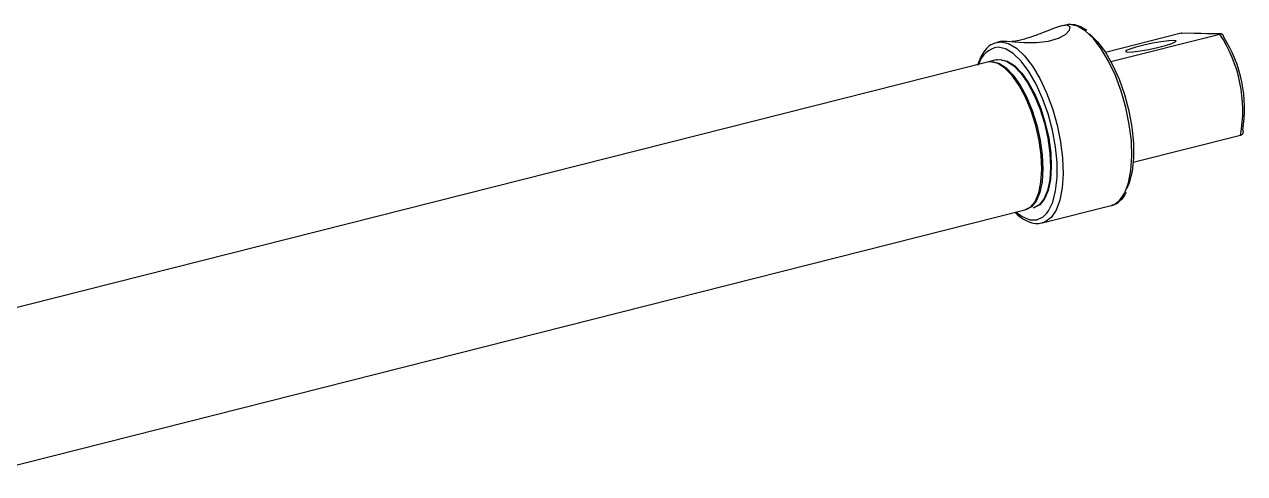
# Model space of a CAD drawing. Header units: millimetres. Extents: x 15 to 415, y 5 to 292.
# Drawn here: x 198.9 to 227.09, y 164.38 to 174.75 of the extents above; entities that cross this region are included whole.
import ezdxf

# ---------------------------------------------------------------- set-up
doc = ezdxf.new("R2010")
doc.units = ezdxf.units.MM
doc.layers.get('0').update_dxf_attribs({"lineweight": 5})

msp = doc.modelspace()

# ---------------------------------------------------------------- linework, layer by layer
at = {"color": 18, "linetype": 'Continuous', "lineweight": 25, "true_color": 0x000000}
for p, q in [((222.952, 174.738), (222.847, 174.711)), ((223.014, 174.748), (222.952, 174.738)), ((223.051, 174.749), (223.014, 174.748)), ((223.072, 174.752), (223.028, 174.748)), ((225.619, 174.546), (223.875, 174.105)), ((224, 173.894), (226.516, 174.53)), ((225.619, 174.546), (225.642, 174.548)), ((226.516, 174.53), (225.619, 174.546)), ((226.537, 174.532), (225.642, 174.548)), ((221.332, 174.327), (221.46, 174.347)), ((221.474, 174.364), (221.361, 174.336)), ((221.148, 173.88), (197.44, 167.888)), ((221.148, 173.88), (197.44, 167.888)), ((221.229, 173.889), (221.148, 173.88)), ((221.351, 173.931), (221.174, 173.886)), ((221.368, 173.935), (221.351, 173.931)), ((226.994, 172.19), (224.517, 171.564)), ((222.415, 170.167), (224.005, 170.569)), ((224.005, 170.569), (224.019, 170.573)), ((197.932, 164.381), (222.011, 170.467)), ((197.932, 164.381), (222.011, 170.467)), ((222.213, 170.518), (222.231, 170.523)), ((222.453, 170.179), (222.415, 170.167))]:
    msp.add_line(p, q, dxfattribs=at)
at = {"color": 18, "linetype": 'Continuous', "lineweight": 25, "true_color": 0x000000, "flags": 128}
for points in [[(221.475, 174.361), (221.482, 174.364), (221.593, 174.363), (221.771, 174.351), (222.006, 174.336), (222.283, 174.335), (222.561, 174.367), (222.786, 174.432), (222.947, 174.52), (223.044, 174.616), (223.06, 174.697), (222.98, 174.731), (222.98, 174.731)], [(224.019, 170.573), (224.067, 170.59), (224.207, 170.693), (224.322, 170.863), (224.409, 171.094), (224.463, 171.377), (224.485, 171.704), (224.472, 172.064), (224.425, 172.444), (224.346, 172.83), (224.237, 173.211), (224.103, 173.573), (223.947, 173.903), (223.776, 174.191), (223.594, 174.426), (223.408, 174.602), (223.225, 174.71), (223.051, 174.749)], [(223.501, 174.533), (223.511, 174.525), (223.693, 174.348), (223.871, 174.111), (224.038, 173.822), (224.187, 173.491), (224.315, 173.131), (224.415, 172.755), (224.485, 172.376), (224.521, 172.007), (224.523, 171.663), (224.491, 171.355), (224.425, 171.095), (224.369, 170.965)], [(221.583, 174.179), (221.563, 174.188), (221.391, 174.227)], [(221.46, 174.347), (221.634, 174.308), (221.818, 174.2), (222.003, 174.024), (222.185, 173.789), (222.357, 173.501), (222.512, 173.171), (222.647, 172.809), (222.755, 172.428), (222.834, 172.042), (222.881, 171.662), (222.894, 171.302), (222.873, 170.975), (222.818, 170.692), (222.731, 170.461), (222.616, 170.291), (222.476, 170.188), (222.453, 170.179)], [(224.388, 174.113), (224.507, 174.12), (224.676, 174.142), (224.874, 174.176), (225.077, 174.22), (225.261, 174.266), (225.404, 174.31), (225.488, 174.347), (225.504, 174.372), (225.449, 174.381), (225.33, 174.375), (225.161, 174.353), (224.964, 174.318), (224.76, 174.275), (224.576, 174.229), (224.433, 174.184), (224.349, 174.148), (224.334, 174.123), (224.388, 174.113)], [(221.368, 173.935), (221.449, 173.945), (221.606, 173.907), (221.772, 173.8), (221.938, 173.629), (222.099, 173.401), (222.247, 173.125), (222.377, 172.812), (222.483, 172.475), (222.562, 172.129), (222.609, 171.786), (222.623, 171.461), (222.604, 171.168), (222.551, 170.919), (222.468, 170.723), (222.357, 170.588), (222.231, 170.523)], [(221.368, 173.935), (221.449, 173.945), (221.606, 173.907), (221.772, 173.8), (221.938, 173.629), (222.099, 173.401), (222.247, 173.125), (222.377, 172.812), (222.483, 172.475), (222.562, 172.129), (222.609, 171.786), (222.623, 171.461), (222.604, 171.168), (222.551, 170.919), (222.468, 170.723), (222.357, 170.588), (222.231, 170.523)], [(222.52, 170.39), (222.56, 170.446), (222.657, 170.649), (222.723, 170.909), (222.756, 171.216), (222.754, 171.561), (222.717, 171.929), (222.648, 172.308), (222.547, 172.685), (222.42, 173.045), (222.27, 173.375), (222.103, 173.664), (221.926, 173.901), (221.743, 174.078), (221.583, 174.179)], [(222.011, 170.467), (222.137, 170.533), (222.248, 170.667), (222.331, 170.863), (222.383, 171.113), (222.403, 171.406), (222.389, 171.73), (222.342, 172.073), (222.263, 172.42), (222.157, 172.756), (222.027, 173.069), (221.878, 173.345), (221.718, 173.574), (221.551, 173.745), (221.386, 173.851), (221.229, 173.889)], [(221.255, 173.895), (221.412, 173.858), (221.577, 173.751), (221.743, 173.58), (221.904, 173.352), (222.053, 173.076), (222.183, 172.763), (222.289, 172.426), (222.368, 172.079), (222.415, 171.737), (222.429, 171.412), (222.409, 171.119), (222.357, 170.869), (222.273, 170.673), (222.163, 170.539), (222.036, 170.474)], [(221.351, 173.931), (221.431, 173.94), (221.589, 173.902), (221.754, 173.796), (221.92, 173.625), (222.081, 173.397), (222.229, 173.12), (222.359, 172.808), (222.466, 172.471), (222.544, 172.124), (222.592, 171.781), (222.606, 171.457), (222.586, 171.164), (222.533, 170.914), (222.45, 170.718), (222.34, 170.584), (222.213, 170.518)], [(221.812, 170.417), (221.947, 170.316), (222.123, 170.241), (222.289, 170.238), (222.436, 170.307), (222.52, 170.39)]]:
    msp.add_lwpolyline(points, dxfattribs=at)
at = {"color": 18, "linetype": 'Continuous', "lineweight": 25, "true_color": 0x000000}
for centre, radius, start, end in [((223.844, 172.765), 3.202, 349.6575, 33.4357), ((221.459, 173.708), 0.524, 97.3865, 166.5495), ((224.054, 172.816), 3.034, 350.4033, 32.6898)]:
    msp.add_arc(centre, radius, start, end, dxfattribs=at)
for points, knots in [([(222.98, 174.731), (222.935, 174.727), (222.847, 174.718), (222.64, 174.645), (222.397, 174.548), (222.132, 174.449), (221.888, 174.378), (221.767, 174.362), (221.714, 174.354)], [0, 0, 0, 0, 0.167727, 0.3352, 0.509321, 0.690234, 0.863421, 1, 1, 1, 1]), ([(223.444, 174.611), (223.383, 174.65), (223.26, 174.729), (223.134, 174.744), (223.072, 174.752)], [0, 0, 0, 0, 0.5038487, 1, 1, 1, 1]), ([(226.608, 174.455), (226.608, 174.455), (226.607, 174.464), (226.604, 174.483), (226.591, 174.508), (226.57, 174.525), (226.544, 174.534), (226.525, 174.531), (226.516, 174.53)], [0, 0, 0, 0, 0.006678, 0.18886, 0.403574, 0.605835, 0.802822, 1, 1, 1, 1]), ([(221.328, 174.319), (221.293, 174.307), (221.205, 174.277), (221.089, 174.163), (220.985, 174.006), (220.94, 173.867), (220.918, 173.801)], [0, 0, 0, 0, 0.181881, 0.458324, 0.746163, 1, 1, 1, 1]), ([(227.046, 172.31), (227.046, 172.31), (227.049, 172.301), (227.054, 172.28), (227.052, 172.25), (227.041, 172.222), (227.021, 172.2), (227.003, 172.194), (226.994, 172.19)], [0, 0, 0, 0, 0.0066885, 0.188864, 0.4035799, 0.6058487, 0.8028225, 1, 1, 1, 1]), ([(224.02, 170.581), (224.045, 170.587), (224.124, 170.603), (224.235, 170.7), (224.32, 170.793), (224.351, 170.863), (224.353, 170.868)], [0, 0, 0, 0, 0.176663, 0.569912, 0.971652, 1, 1, 1, 1]), ([(221.785, 170.41), (221.788, 170.407), (221.851, 170.337), (221.98, 170.249), (222.161, 170.164), (222.326, 170.142), (222.419, 170.173), (222.459, 170.187)], [0, 0, 0, 0, 0.012919, 0.291256, 0.570628, 0.810474, 1, 1, 1, 1])]:
    msp.add_open_spline(points, degree=3, knots=knots, dxfattribs=at)

doc.saveas('drawing.dxf')
